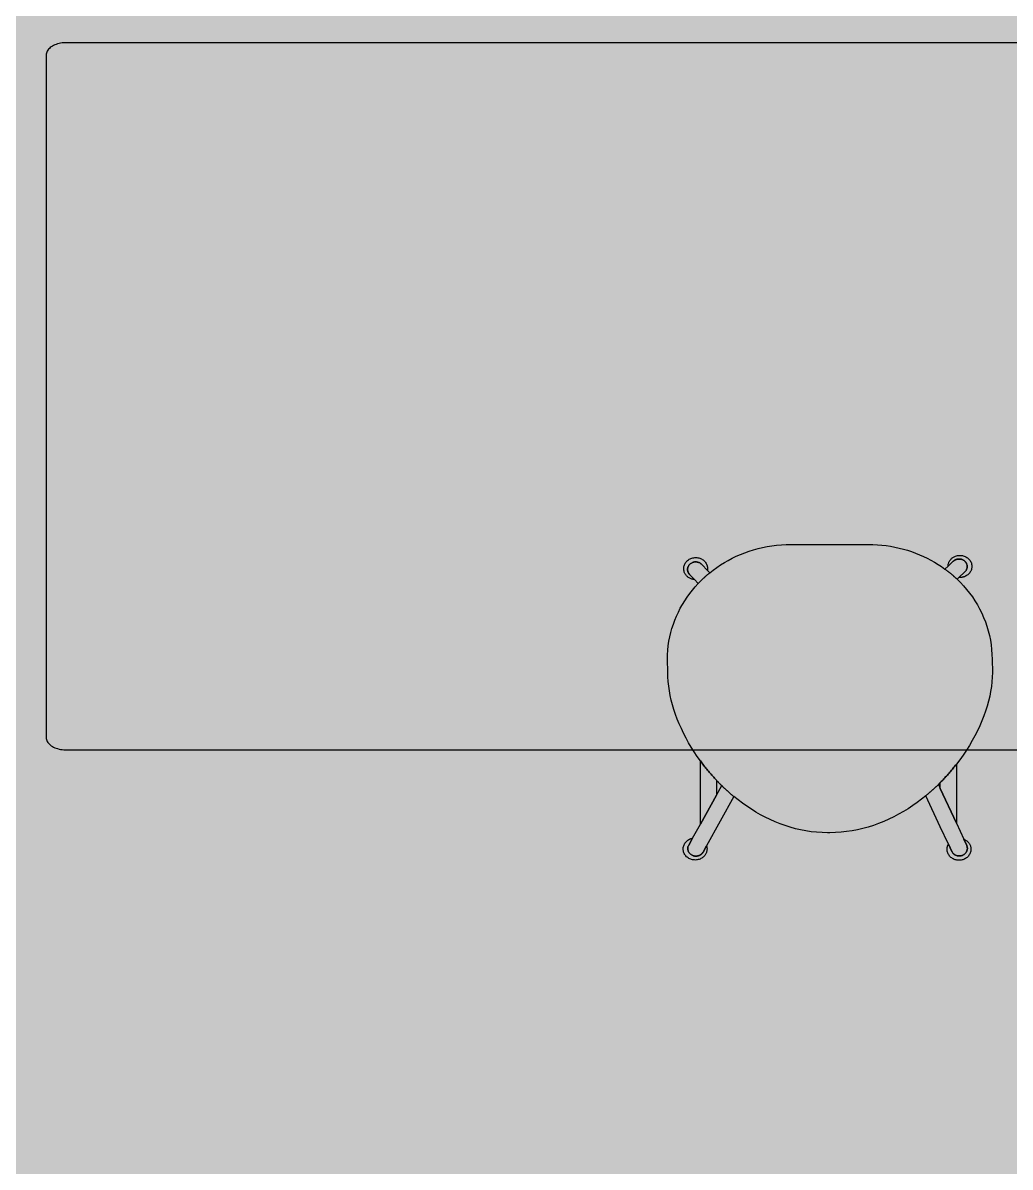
# Model space of a CAD drawing. Header units: metres. Extents: x -2.7 to 2.7, y -9.8 to 9.6.
# Drawn here: x 0.206 to 1.569, y -5.117 to -3.538 of the extents above; entities that cross this region are included whole.
import ezdxf

# ---------------------------------------------------------------- set-up
doc = ezdxf.new("R2010")
doc.units = ezdxf.units.M
doc.layers.add('Polycam-Floor_1-Floors-Hatch', color=254, linetype='Continuous', true_color=0xf9f9f7)
doc.layers.add('Polycam-Floor_1-Objects-Furniture', color=45, linetype='Continuous', true_color=0xb2b2b2)

msp = doc.modelspace()

# ---------------------------------------------------------------- hatches: boundary and pattern name
at = {"layer": 'Polycam-Floor_1-Floors-Hatch', "true_color": 0xf9f9f7}
h = msp.add_hatch(color=254, dxfattribs=at)
h.dxf.hatch_style = 1
h.paths.add_polyline_path([(-2.452001, 6.026857), (-2.452001, -8.130441), (2.452001, -8.130441), (2.452001, 6.000381), (0.715652, 6.000381), (0.715652, 6.648516), (-2.452001, 6.648516)])

# ---------------------------------------------------------------- linework, layer by layer
at = {"layer": 'Polycam-Floor_1-Objects-Furniture', "color": 45, "true_color": 0xb2b2b2}
for points in [[(0.264512, -3.565267), (0.262208, -3.56533), (0.259958, -3.565516), (0.25777, -3.56582), (0.255653, -3.566236), (0.253615, -3.566759), (0.251663, -3.567385), (0.249805, -3.568107), (0.24805, -3.568921), (0.246406, -3.569822), (0.24488, -3.570804), (0.243481, -3.571863), (0.242216, -3.572993), (0.241094, -3.574189), (0.240122, -3.575445), (0.239309, -3.576758), (0.238663, -3.578121), (0.238192, -3.579529), (0.237903, -3.580977), (0.237805, -3.582461)], [(2.375294, -3.565267), (0.264512, -3.565267)], [(0.237805, -3.582461), (0.237805, -4.523848)], [(1.153957, -4.296836), (1.158777, -4.29306), (1.163748, -4.28945), (1.168863, -4.286008), (1.174118, -4.28274), (1.179507, -4.27965), (1.185028, -4.276742), (1.190673, -4.274022), (1.196438, -4.271493), (1.20232, -4.269161), (1.208311, -4.267029), (1.214409, -4.265102), (1.220608, -4.263386), (1.226902, -4.261883), (1.233288, -4.260599), (1.23976, -4.259538), (1.246313, -4.258706), (1.252943, -4.258105), (1.259644, -4.257742), (1.266413, -4.257619)], [(1.266413, -4.257619), (1.372955, -4.257619)], [(1.372955, -4.257619), (1.379232, -4.257725), (1.385452, -4.258037), (1.391611, -4.258554), (1.397705, -4.259272), (1.40373, -4.260186), (1.409682, -4.261294), (1.415558, -4.262591), (1.421353, -4.264074), (1.427064, -4.26574), (1.432687, -4.267585), (1.438218, -4.269605), (1.443653, -4.271796), (1.448988, -4.274156), (1.454219, -4.27668), (1.459343, -4.279365), (1.464356, -4.282207), (1.469253, -4.285202), (1.47403, -4.288348), (1.478685, -4.29164)], [(1.11885, -4.295777), (1.118467, -4.294508), (1.118206, -4.293235), (1.118064, -4.291964), (1.118037, -4.2907), (1.118123, -4.289449), (1.118319, -4.288216), (1.11862, -4.287008), (1.119025, -4.285831), (1.11953, -4.28469), (1.120131, -4.28359), (1.120826, -4.282538), (1.121611, -4.28154), (1.122484, -4.280601), (1.12344, -4.279727), (1.124478, -4.278924), (1.125593, -4.278198), (1.126782, -4.277553), (1.128043, -4.276997), (1.129372, -4.276535)], [(1.129372, -4.276535), (1.13074, -4.27618), (1.132112, -4.275937), (1.133483, -4.275805), (1.134845, -4.27578), (1.136194, -4.27586), (1.137522, -4.276041), (1.138823, -4.276321), (1.140092, -4.276696), (1.141322, -4.277164), (1.142507, -4.277722), (1.14364, -4.278366), (1.144715, -4.279095), (1.145727, -4.279904), (1.146669, -4.280792), (1.147534, -4.281754), (1.148317, -4.282789), (1.149011, -4.283893), (1.14961, -4.285063), (1.150108, -4.286297)], [(1.483002, -4.287617), (1.483059, -4.286688), (1.483177, -4.285769), (1.483354, -4.284861), (1.483589, -4.283966), (1.48388, -4.283088), (1.484228, -4.282229), (1.484631, -4.28139), (1.485087, -4.280575), (1.485595, -4.279786), (1.486155, -4.279025), (1.486765, -4.278295), (1.487424, -4.277599), (1.488131, -4.276938), (1.488886, -4.276315), (1.489685, -4.275733), (1.49053, -4.275194), (1.491418, -4.2747), (1.492348, -4.274254), (1.49332, -4.273859)], [(1.49022, -4.280873), (1.490397, -4.280711), (1.490576, -4.280553), (1.490759, -4.2804), (1.490944, -4.280251), (1.491132, -4.280107), (1.491323, -4.279967), (1.491515, -4.279831), (1.491711, -4.2797), (1.491908, -4.279574), (1.492108, -4.279451), (1.492311, -4.279334), (1.492515, -4.27922), (1.492721, -4.279111), (1.492929, -4.279007), (1.49314, -4.278907), (1.493352, -4.278811), (1.493566, -4.278719), (1.493781, -4.278632), (1.493998, -4.27855)], [(1.494004, -4.27855), (1.493787, -4.278632), (1.493571, -4.278719), (1.493358, -4.278811), (1.493146, -4.278907), (1.492935, -4.279007), (1.492727, -4.279111), (1.492521, -4.27922), (1.492316, -4.279334), (1.492114, -4.279451), (1.491914, -4.279574), (1.491717, -4.2797), (1.491521, -4.279831), (1.491328, -4.279967), (1.491138, -4.280107), (1.49095, -4.280251), (1.490765, -4.2804), (1.490582, -4.280553), (1.490403, -4.280711), (1.490226, -4.280873)], [(1.49332, -4.273859), (1.494659, -4.273421), (1.496011, -4.273097), (1.497369, -4.272882), (1.498726, -4.272775), (1.500077, -4.272774), (1.501415, -4.272875), (1.502733, -4.273075), (1.504026, -4.273374), (1.505286, -4.273767), (1.506507, -4.274253), (1.507683, -4.274828), (1.508807, -4.27549), (1.509873, -4.276238), (1.510875, -4.277067), (1.511806, -4.277976), (1.51266, -4.278962), (1.51343, -4.280022), (1.514109, -4.281154), (1.514693, -4.282356)], [(1.493998, -4.27855), (1.494641, -4.278331), (1.495293, -4.27815), (1.495955, -4.278006), (1.496623, -4.2779), (1.497295, -4.277832), (1.497971, -4.277801), (1.498646, -4.277808), (1.499321, -4.277852), (1.499992, -4.277934), (1.500658, -4.278054), (1.501316, -4.278212), (1.501965, -4.278407), (1.502603, -4.27864), (1.503228, -4.27891), (1.503837, -4.279219), (1.50443, -4.279565), (1.505002, -4.279949), (1.505554, -4.28037), (1.506083, -4.28083)], [(1.506089, -4.28083), (1.50556, -4.280371), (1.505008, -4.27995), (1.504436, -4.279567), (1.503844, -4.279221), (1.503235, -4.278914), (1.50261, -4.278643), (1.501973, -4.278411), (1.501324, -4.278216), (1.500666, -4.278058), (1.5, -4.277939), (1.499329, -4.277856), (1.498655, -4.277812), (1.497979, -4.277804), (1.497304, -4.277835), (1.496631, -4.277903), (1.495963, -4.278008), (1.495301, -4.278151), (1.494647, -4.278332), (1.494004, -4.27855)], [(1.132964, -4.306234), (1.131969, -4.30612), (1.130989, -4.305951), (1.130024, -4.305728), (1.129077, -4.305452), (1.128152, -4.305124), (1.127251, -4.304746), (1.126375, -4.304318), (1.125529, -4.303842), (1.124714, -4.30332), (1.123933, -4.302751), (1.123188, -4.302139), (1.122482, -4.301482), (1.121818, -4.300784), (1.121198, -4.300045), (1.120625, -4.299266), (1.120101, -4.298449), (1.119628, -4.297594), (1.119211, -4.296703), (1.11885, -4.295777)], [(1.123927, -4.295446), (1.123734, -4.294836), (1.123582, -4.294219), (1.123471, -4.293597), (1.123401, -4.292971), (1.123372, -4.292344), (1.123383, -4.291716), (1.123434, -4.291091), (1.123526, -4.290469), (1.123658, -4.289852), (1.12383, -4.289243), (1.124042, -4.288643), (1.124294, -4.288055), (1.124585, -4.287479), (1.124916, -4.286918), (1.125287, -4.286373), (1.125697, -4.285847), (1.126146, -4.285341), (1.126634, -4.284857), (1.127161, -4.284397)], [(1.127167, -4.284402), (1.12664, -4.284862), (1.126152, -4.285346), (1.125703, -4.285852), (1.125293, -4.286378), (1.124922, -4.286922), (1.124591, -4.287483), (1.1243, -4.288059), (1.124048, -4.288647), (1.123836, -4.289247), (1.123664, -4.289855), (1.123532, -4.290472), (1.12344, -4.291094), (1.123389, -4.291719), (1.123378, -4.292347), (1.123407, -4.292975), (1.123477, -4.293601), (1.123588, -4.294223), (1.12374, -4.294841), (1.123933, -4.295451)], [(1.126179, -4.2991), (1.126016, -4.298924), (1.125858, -4.298747), (1.125706, -4.298567), (1.125558, -4.298385), (1.125415, -4.298202), (1.125277, -4.298016), (1.125144, -4.297828), (1.125016, -4.297638), (1.124893, -4.297446), (1.124775, -4.297253), (1.124662, -4.297058), (1.124553, -4.296861), (1.124449, -4.296663), (1.12435, -4.296464), (1.124256, -4.296263), (1.124167, -4.29606), (1.124082, -4.295857), (1.124002, -4.295652), (1.123927, -4.295446)], [(1.123933, -4.295451), (1.124008, -4.295657), (1.124088, -4.295862), (1.124173, -4.296066), (1.124262, -4.296268), (1.124356, -4.296469), (1.124455, -4.296669), (1.124559, -4.296867), (1.124667, -4.297064), (1.124781, -4.297259), (1.124899, -4.297452), (1.125022, -4.297643), (1.12515, -4.297833), (1.125283, -4.298021), (1.125421, -4.298207), (1.125564, -4.298391), (1.125711, -4.298573), (1.125864, -4.298752), (1.126022, -4.29893), (1.126185, -4.299105)], [(1.127161, -4.284397), (1.127915, -4.283831), (1.128705, -4.283335), (1.129526, -4.282908), (1.130373, -4.282551), (1.131241, -4.282263), (1.132127, -4.282043), (1.133024, -4.281892), (1.133929, -4.281809), (1.134836, -4.281794), (1.135742, -4.281847), (1.13664, -4.281966), (1.137526, -4.282153), (1.138396, -4.282407), (1.139244, -4.282727), (1.140067, -4.283113), (1.140859, -4.283565), (1.141615, -4.284083), (1.14233, -4.284666), (1.143001, -4.285315)], [(1.127161, -4.284397), (1.127161, -4.284397)], [(1.143001, -4.28532), (1.14233, -4.284672), (1.141615, -4.284089), (1.140859, -4.283571), (1.140067, -4.283119), (1.139245, -4.282732), (1.138396, -4.282412), (1.137526, -4.282159), (1.13664, -4.281972), (1.135742, -4.281852), (1.134837, -4.281799), (1.13393, -4.281815), (1.133026, -4.281898), (1.132129, -4.282049), (1.131244, -4.282268), (1.130376, -4.282557), (1.129529, -4.282914), (1.128709, -4.28334), (1.12792, -4.283836), (1.127167, -4.284402)], [(1.143001, -4.285315), (1.15071, -4.29342)], [(1.15071, -4.293426), (1.143001, -4.28532)], [(1.150108, -4.286297), (1.150102, -4.286292)], [(1.150102, -4.286292), (1.150102, -4.286292)], [(1.150102, -4.286292), (1.150228, -4.286668), (1.150344, -4.287046), (1.150449, -4.287424), (1.150543, -4.287802), (1.150626, -4.288181), (1.150699, -4.288559), (1.150761, -4.288938), (1.150813, -4.289316), (1.150854, -4.289694), (1.150885, -4.290072), (1.150906, -4.290449), (1.150916, -4.290825), (1.150917, -4.291201), (1.150907, -4.291575), (1.150887, -4.291948), (1.150858, -4.29232), (1.150818, -4.29269), (1.150769, -4.293059), (1.15071, -4.293426)], [(1.15071, -4.29342), (1.153957, -4.296836)], [(1.478685, -4.29164), (1.482996, -4.287617)], [(1.478685, -4.29164), (1.478685, -4.29164)], [(1.495373, -4.305598), (1.494545, -4.304814), (1.493712, -4.304035), (1.492873, -4.303262), (1.492028, -4.302494), (1.491177, -4.301731), (1.490321, -4.300974), (1.489459, -4.300222), (1.488591, -4.299476), (1.487718, -4.298735), (1.486839, -4.298), (1.485955, -4.29727), (1.485065, -4.296546), (1.48417, -4.295828), (1.483269, -4.295116), (1.482363, -4.294409), (1.481451, -4.293708), (1.480535, -4.293013), (1.479613, -4.292323), (1.478685, -4.29164)], [(1.478685, -4.29164), (1.479613, -4.292323), (1.480535, -4.293013), (1.481451, -4.293708), (1.482363, -4.294409), (1.483269, -4.295116), (1.48417, -4.295828), (1.485065, -4.296546), (1.485955, -4.29727), (1.486839, -4.298), (1.487718, -4.298735), (1.488591, -4.299476), (1.489459, -4.300222), (1.490321, -4.300974), (1.491177, -4.301731), (1.492028, -4.302494), (1.492873, -4.303262), (1.493712, -4.304035), (1.494545, -4.304814), (1.495373, -4.305598)], [(1.482996, -4.287617), (1.49022, -4.280873)], [(1.490226, -4.280873), (1.483002, -4.287617)], [(1.50613, -4.295554), (1.497917, -4.30322)], [(1.497917, -4.30322), (1.506135, -4.295554)], [(1.514693, -4.282356), (1.515164, -4.283599), (1.515514, -4.284855), (1.515745, -4.286116), (1.51586, -4.287376), (1.515863, -4.28863), (1.515754, -4.289872), (1.515538, -4.291096), (1.515218, -4.292295), (1.514795, -4.293465), (1.514272, -4.294598), (1.513653, -4.295689), (1.51294, -4.296732), (1.512136, -4.297722), (1.511244, -4.298651), (1.510265, -4.299515), (1.509204, -4.300307), (1.508063, -4.301022), (1.506844, -4.301653), (1.50555, -4.302194)], [(1.506083, -4.28083), (1.506741, -4.281491), (1.507326, -4.282189), (1.507839, -4.282921), (1.508278, -4.283682), (1.508645, -4.284467), (1.508939, -4.285273), (1.50916, -4.286094), (1.509308, -4.286926), (1.509384, -4.287765), (1.509386, -4.288607), (1.509316, -4.289446), (1.509173, -4.290279), (1.508957, -4.291101), (1.508668, -4.291907), (1.508306, -4.292694), (1.507871, -4.293456), (1.507363, -4.29419), (1.506783, -4.294891), (1.50613, -4.295554)], [(1.506135, -4.295554), (1.506789, -4.294891), (1.507369, -4.29419), (1.507877, -4.293456), (1.508312, -4.292694), (1.508674, -4.291907), (1.508962, -4.291101), (1.509179, -4.290279), (1.509322, -4.289446), (1.509392, -4.288607), (1.50939, -4.287765), (1.509314, -4.286926), (1.509166, -4.286094), (1.508945, -4.285273), (1.508651, -4.284467), (1.508284, -4.283682), (1.507844, -4.282921), (1.507332, -4.282189), (1.506747, -4.281491), (1.506089, -4.28083)], [(1.095599, -4.416178), (1.095732, -4.409879), (1.096125, -4.403643), (1.096775, -4.397473), (1.097677, -4.391375), (1.098825, -4.385352), (1.100215, -4.37941), (1.101842, -4.373554), (1.103701, -4.367787), (1.105786, -4.362114), (1.108094, -4.35654), (1.110618, -4.351069), (1.113355, -4.345707), (1.116299, -4.340457), (1.119446, -4.335324), (1.122789, -4.330313), (1.126326, -4.325428), (1.13005, -4.320674), (1.133956, -4.316055), (1.138041, -4.311576)], [(1.132958, -4.306228), (1.126179, -4.2991)], [(1.126185, -4.299105), (1.132964, -4.306234)], [(1.138041, -4.311576), (1.132958, -4.306228)], [(1.153957, -4.296836), (1.153068, -4.297561), (1.152185, -4.298293), (1.151307, -4.29903), (1.150435, -4.299773), (1.149569, -4.300521), (1.148708, -4.301276), (1.147853, -4.302036), (1.147004, -4.302801), (1.14616, -4.303572), (1.145322, -4.304348), (1.144489, -4.30513), (1.143663, -4.305918), (1.142842, -4.30671), (1.142027, -4.307508), (1.141218, -4.308311), (1.140415, -4.30912), (1.139617, -4.309934), (1.138826, -4.310752), (1.138041, -4.311576)], [(1.138041, -4.311576), (1.138826, -4.310752), (1.139617, -4.309934), (1.140415, -4.30912), (1.141218, -4.308311), (1.142027, -4.307508), (1.142842, -4.30671), (1.143663, -4.305918), (1.144489, -4.30513), (1.145322, -4.304348), (1.14616, -4.303572), (1.147004, -4.302801), (1.147853, -4.302036), (1.148708, -4.301276), (1.149569, -4.300521), (1.150435, -4.299773), (1.151307, -4.29903), (1.152185, -4.298293), (1.153068, -4.297561), (1.153957, -4.296836)], [(1.497917, -4.30322), (1.495373, -4.305598)], [(1.495373, -4.305598), (1.500006, -4.310194), (1.504441, -4.314957), (1.508674, -4.319883), (1.512696, -4.324965), (1.516504, -4.330199), (1.520089, -4.335578), (1.523447, -4.341098), (1.526572, -4.346751), (1.529456, -4.352533), (1.532095, -4.358438), (1.534481, -4.36446), (1.53661, -4.370593), (1.538474, -4.376833), (1.540069, -4.383173), (1.541387, -4.389607), (1.542422, -4.396131), (1.54317, -4.402737), (1.543622, -4.409422), (1.543775, -4.416178)], [(1.505545, -4.302194), (1.505148, -4.302337), (1.504749, -4.302469), (1.50435, -4.302591), (1.503949, -4.302703), (1.503547, -4.302804), (1.503145, -4.302896), (1.502742, -4.302978), (1.502339, -4.303051), (1.501935, -4.303113), (1.501531, -4.303166), (1.501127, -4.30321), (1.500724, -4.303244), (1.500321, -4.303268), (1.499918, -4.303283), (1.499516, -4.303289), (1.499114, -4.303285), (1.498714, -4.303273), (1.498315, -4.303251), (1.497917, -4.30322)], [(1.50555, -4.302194), (1.505545, -4.302194)], [(1.505545, -4.302194), (1.505545, -4.302194)], [(1.096032, -4.434415), (1.095599, -4.416178)], [(1.095599, -4.416178), (1.095599, -4.416178)], [(1.543775, -4.416178), (1.544208, -4.434415)], [(1.141018, -4.556412), (1.136658, -4.550251), (1.132493, -4.544007), (1.128528, -4.537688), (1.124767, -4.531305), (1.121215, -4.524867), (1.117876, -4.518384), (1.114756, -4.511866), (1.111859, -4.505322), (1.10919, -4.498762), (1.106752, -4.492195), (1.104552, -4.485633), (1.102593, -4.479083), (1.10088, -4.472556), (1.099418, -4.466061), (1.098212, -4.459609), (1.097265, -4.453209), (1.096583, -4.44687), (1.096171, -4.440602), (1.096032, -4.434415)], [(1.544208, -4.434415), (1.544054, -4.440815), (1.543595, -4.447309), (1.542837, -4.453885), (1.541786, -4.460533), (1.540446, -4.467242), (1.538824, -4.473999), (1.536924, -4.480794), (1.534752, -4.487616), (1.532313, -4.494453), (1.529614, -4.501293), (1.526658, -4.508126), (1.523452, -4.51494), (1.520001, -4.521725), (1.516311, -4.528468), (1.512386, -4.535158), (1.508233, -4.541785), (1.503856, -4.548336), (1.499262, -4.554801), (1.494455, -4.561168)], [(0.237805, -4.523848), (0.237903, -4.525331), (0.238192, -4.52678), (0.238663, -4.528188), (0.239309, -4.529551), (0.240122, -4.530863), (0.241094, -4.53212), (0.242216, -4.533316), (0.243481, -4.534445), (0.24488, -4.535504), (0.246406, -4.536487), (0.24805, -4.537387), (0.249805, -4.538202), (0.251663, -4.538924), (0.253615, -4.539549), (0.255653, -4.540073), (0.25777, -4.540489), (0.259958, -4.540792), (0.262208, -4.540978), (0.264512, -4.541041)], [(0.264512, -4.541041), (2.375294, -4.541041)], [(1.141018, -4.643749), (1.141018, -4.556412)], [(1.163187, -4.583119), (1.161928, -4.581777), (1.160679, -4.580427), (1.15944, -4.579069), (1.158211, -4.577704), (1.156992, -4.576332), (1.155784, -4.574952), (1.154585, -4.573565), (1.153396, -4.572171), (1.152218, -4.57077), (1.15105, -4.569362), (1.149893, -4.567948), (1.148746, -4.566527), (1.14761, -4.5651), (1.146484, -4.563667), (1.145369, -4.562228), (1.144265, -4.560782), (1.143172, -4.559331), (1.142089, -4.557875), (1.141018, -4.556412)], [(1.141018, -4.556412), (1.142089, -4.557875), (1.143172, -4.559331), (1.144265, -4.560782), (1.145369, -4.562228), (1.146484, -4.563667), (1.14761, -4.5651), (1.148746, -4.566527), (1.149893, -4.567948), (1.15105, -4.569362), (1.152218, -4.57077), (1.153396, -4.572171), (1.154585, -4.573565), (1.155784, -4.574952), (1.156992, -4.576332), (1.158211, -4.577704), (1.15944, -4.579069), (1.160679, -4.580427), (1.161928, -4.581777), (1.163187, -4.583119)], [(1.494455, -4.561168), (1.493375, -4.562549), (1.492285, -4.563925), (1.491185, -4.565295), (1.490075, -4.56666), (1.488955, -4.568019), (1.487826, -4.569372), (1.486687, -4.570719), (1.485539, -4.57206), (1.484381, -4.573394), (1.483213, -4.574723), (1.482036, -4.576045), (1.48085, -4.577361), (1.479654, -4.57867), (1.478449, -4.579972), (1.477234, -4.581267), (1.476011, -4.582555), (1.474778, -4.583836), (1.473537, -4.58511), (1.472286, -4.586377)], [(1.472286, -4.586377), (1.473537, -4.58511), (1.474778, -4.583836), (1.476011, -4.582555), (1.477234, -4.581267), (1.478449, -4.579972), (1.479654, -4.57867), (1.48085, -4.577361), (1.482036, -4.576045), (1.483213, -4.574723), (1.484381, -4.573394), (1.485539, -4.57206), (1.486687, -4.570719), (1.487826, -4.569372), (1.488955, -4.568019), (1.490075, -4.56666), (1.491185, -4.565295), (1.492285, -4.563925), (1.493375, -4.562549), (1.494455, -4.561168)], [(1.494455, -4.561168), (1.494455, -4.642451)], [(1.163187, -4.583119), (1.163187, -4.603865)], [(1.170545, -4.590628), (1.17015, -4.59024), (1.169756, -4.589851), (1.169362, -4.589461), (1.16897, -4.589071), (1.168578, -4.588679), (1.168187, -4.588287), (1.167797, -4.587894), (1.167408, -4.5875), (1.16702, -4.587106), (1.166633, -4.58671), (1.166246, -4.586314), (1.16586, -4.585917), (1.165476, -4.58552), (1.165092, -4.585121), (1.164709, -4.584722), (1.164327, -4.584322), (1.163946, -4.583922), (1.163566, -4.583521), (1.163187, -4.583119)], [(1.163187, -4.603865), (1.170545, -4.590628)], [(1.170545, -4.590628), (1.171396, -4.591459), (1.17225, -4.592287), (1.173109, -4.593111), (1.173972, -4.593932), (1.174839, -4.594748), (1.17571, -4.595561), (1.176584, -4.59637), (1.177463, -4.597175), (1.178345, -4.597976), (1.179231, -4.598774), (1.180121, -4.599567), (1.181015, -4.600356), (1.181912, -4.601141), (1.182813, -4.601922), (1.183718, -4.602699), (1.184626, -4.603472), (1.185538, -4.604241), (1.186454, -4.605005), (1.187373, -4.605765)], [(1.187373, -4.605765), (1.186454, -4.605005), (1.185538, -4.604241), (1.184626, -4.603472), (1.183718, -4.602699), (1.182813, -4.601922), (1.181912, -4.601141), (1.181015, -4.600356), (1.180121, -4.599567), (1.179231, -4.598774), (1.178345, -4.597976), (1.177463, -4.597175), (1.176584, -4.59637), (1.17571, -4.595561), (1.174839, -4.594748), (1.173972, -4.593932), (1.173109, -4.593111), (1.17225, -4.592287), (1.171396, -4.591459), (1.170545, -4.590628)], [(1.452387, -4.604511), (1.453329, -4.603733), (1.454268, -4.60295), (1.455202, -4.602164), (1.456133, -4.601372), (1.45706, -4.600577), (1.457983, -4.599778), (1.458902, -4.598974), (1.459818, -4.598166), (1.460729, -4.597354), (1.461637, -4.596538), (1.462541, -4.595719), (1.46344, -4.594895), (1.464336, -4.594067), (1.465228, -4.593235), (1.466115, -4.5924), (1.466999, -4.591561), (1.467878, -4.590718), (1.468754, -4.589871), (1.469625, -4.589021)], [(1.469625, -4.589021), (1.468754, -4.589871), (1.467878, -4.590718), (1.466999, -4.591561), (1.466115, -4.5924), (1.465228, -4.593235), (1.464336, -4.594067), (1.46344, -4.594895), (1.462541, -4.595719), (1.461637, -4.596538), (1.460729, -4.597354), (1.459818, -4.598166), (1.458902, -4.598974), (1.457983, -4.599778), (1.45706, -4.600577), (1.456133, -4.601372), (1.455202, -4.602164), (1.454268, -4.60295), (1.453329, -4.603733), (1.452387, -4.604511)], [(1.472286, -4.586377), (1.472148, -4.586516), (1.472009, -4.586656), (1.47187, -4.586796), (1.471731, -4.586936), (1.471591, -4.587075), (1.471452, -4.587215), (1.471312, -4.587354), (1.471172, -4.587494), (1.471032, -4.587633), (1.470892, -4.587772), (1.470752, -4.587912), (1.470611, -4.588051), (1.470471, -4.58819), (1.47033, -4.588329), (1.470189, -4.588467), (1.470048, -4.588606), (1.469907, -4.588744), (1.469766, -4.588883), (1.469625, -4.589021)], [(1.469625, -4.589021), (1.472286, -4.594749)], [(1.472286, -4.594749), (1.472286, -4.586377)], [(1.472286, -4.594749), (1.494455, -4.642451)], [(1.494455, -4.642451), (1.472286, -4.594749)], [(1.141018, -4.643749), (1.163187, -4.603865)], [(1.163187, -4.603865), (1.141018, -4.643749)], [(1.187373, -4.605765), (1.149564, -4.673794)], [(1.316692, -4.655644), (1.309101, -4.65548), (1.301573, -4.654993), (1.294113, -4.654193), (1.286725, -4.653087), (1.279413, -4.651684), (1.272182, -4.649994), (1.265035, -4.648024), (1.257977, -4.645784), (1.251011, -4.643282), (1.244143, -4.640526), (1.237375, -4.637526), (1.230713, -4.634291), (1.22416, -4.630828), (1.217721, -4.627146), (1.211399, -4.623255), (1.2052, -4.619163), (1.199126, -4.614878), (1.193182, -4.610409), (1.187373, -4.605765)], [(1.452387, -4.604511), (1.446441, -4.609258), (1.440355, -4.613828), (1.434132, -4.618212), (1.427779, -4.622401), (1.421298, -4.626386), (1.414695, -4.630157), (1.407973, -4.633706), (1.401138, -4.637023), (1.394193, -4.6401), (1.387143, -4.642926), (1.379992, -4.645494), (1.372745, -4.647794), (1.365406, -4.649816), (1.35798, -4.651552), (1.35047, -4.652992), (1.342881, -4.654128), (1.335218, -4.65495), (1.327486, -4.65545), (1.319687, -4.655617)], [(1.472286, -4.647326), (1.452387, -4.604511)], [(1.452387, -4.604511), (1.452387, -4.604511)], [(1.494455, -4.642451), (1.50465, -4.664391)], [(1.494455, -4.642451), (1.494455, -4.642451)], [(1.130267, -4.663088), (1.141018, -4.643749)], [(1.141018, -4.643749), (1.141018, -4.643749)], [(1.319687, -4.655617), (1.319529, -4.65562), (1.319371, -4.655622), (1.319214, -4.655624), (1.319056, -4.655627), (1.318898, -4.655629), (1.318741, -4.655631), (1.318583, -4.655633), (1.318426, -4.655634), (1.318268, -4.655636), (1.318111, -4.655637), (1.317953, -4.655639), (1.317796, -4.65564), (1.317638, -4.655641), (1.317481, -4.655642), (1.317323, -4.655643), (1.317166, -4.655643), (1.317008, -4.655644), (1.31685, -4.655644), (1.316692, -4.655644)], [(1.472321, -4.647408), (1.472286, -4.647326)], [(1.483493, -4.671444), (1.472321, -4.647408)], [(1.121055, -4.687683), (1.120201, -4.686629), (1.11946, -4.685529), (1.11883, -4.684392), (1.11831, -4.683222), (1.117901, -4.682027), (1.1176, -4.680813), (1.117409, -4.679585), (1.117325, -4.678352), (1.117348, -4.677118), (1.117478, -4.675891), (1.117714, -4.674678), (1.118055, -4.673483), (1.118501, -4.672314), (1.11905, -4.671178), (1.119702, -4.67008), (1.120457, -4.669027), (1.121314, -4.668026), (1.122272, -4.667083), (1.12333, -4.666204)], [(1.12333, -4.666204), (1.123662, -4.665958), (1.123999, -4.66572), (1.12434, -4.665492), (1.124686, -4.665274), (1.125036, -4.665064), (1.12539, -4.664864), (1.125747, -4.664673), (1.126108, -4.664491), (1.126473, -4.664318), (1.126841, -4.664154), (1.127211, -4.663999), (1.127585, -4.663854), (1.127962, -4.663717), (1.128341, -4.66359), (1.128722, -4.663472), (1.129106, -4.663362), (1.129491, -4.663262), (1.129878, -4.66317), (1.130267, -4.663088)], [(1.12333, -4.666204), (1.12333, -4.666204)], [(1.129753, -4.686727), (1.128912, -4.686282), (1.128127, -4.68578), (1.127402, -4.685226), (1.126736, -4.684623), (1.126132, -4.683977), (1.12559, -4.683292), (1.125113, -4.682571), (1.124701, -4.681819), (1.124356, -4.68104), (1.124081, -4.680238), (1.123875, -4.679418), (1.123741, -4.678584), (1.123679, -4.67774), (1.123693, -4.67689), (1.123782, -4.676039), (1.123948, -4.67519), (1.124194, -4.674349), (1.12452, -4.673518), (1.124927, -4.672703)], [(1.124927, -4.672703), (1.12452, -4.673518), (1.124194, -4.674349), (1.123948, -4.67519), (1.123782, -4.676039), (1.123693, -4.67689), (1.123679, -4.67774), (1.123741, -4.678584), (1.123875, -4.679418), (1.124081, -4.680238), (1.124356, -4.68104), (1.124701, -4.681819), (1.125113, -4.682571), (1.12559, -4.683292), (1.126132, -4.683977), (1.126736, -4.684623), (1.127402, -4.685226), (1.128127, -4.68578), (1.128912, -4.686282), (1.129753, -4.686727)], [(1.124927, -4.672703), (1.130267, -4.663088)], [(1.130267, -4.663088), (1.124927, -4.672703)], [(1.124927, -4.672703), (1.124927, -4.672703)], [(1.149564, -4.673794), (1.149811, -4.674695), (1.149997, -4.675605), (1.150123, -4.67652), (1.15019, -4.677439), (1.150197, -4.678358), (1.150144, -4.679275), (1.150033, -4.680188), (1.149863, -4.681093), (1.149634, -4.681988), (1.149347, -4.68287), (1.149003, -4.683737), (1.1486, -4.684586), (1.148141, -4.685414), (1.147624, -4.686219), (1.147051, -4.686998), (1.146421, -4.687748), (1.145734, -4.688467), (1.144992, -4.689152), (1.144194, -4.6898)], [(1.149564, -4.673794), (1.144867, -4.682248)], [(1.144867, -4.682248), (1.149564, -4.673794)], [(1.481686, -4.678399), (1.481691, -4.678004), (1.481707, -4.677611), (1.481734, -4.677222), (1.481771, -4.676835), (1.481818, -4.676451), (1.481876, -4.67607), (1.481943, -4.675692), (1.482021, -4.675318), (1.482108, -4.674947), (1.482205, -4.674579), (1.482311, -4.674215), (1.482427, -4.673854), (1.482553, -4.673497), (1.482687, -4.673145), (1.482831, -4.672796), (1.482983, -4.672451), (1.483145, -4.672111), (1.483315, -4.671775), (1.483493, -4.671444)], [(1.488108, -4.681374), (1.483493, -4.671444)], [(1.483493, -4.671444), (1.488108, -4.681374)], [(1.50465, -4.664391), (1.508709, -4.673121)], [(1.508709, -4.673121), (1.50465, -4.664391)], [(1.50465, -4.664391), (1.505556, -4.664785), (1.506432, -4.665229), (1.507274, -4.665719), (1.508081, -4.666254), (1.508851, -4.666832), (1.509582, -4.667451), (1.510271, -4.66811), (1.510916, -4.668806), (1.511516, -4.669538), (1.512069, -4.670303), (1.512572, -4.671101), (1.513024, -4.671928), (1.513422, -4.672783), (1.513764, -4.673665), (1.514049, -4.67457), (1.514274, -4.675498), (1.514437, -4.676447), (1.514536, -4.677414), (1.51457, -4.678399)], [(1.508709, -4.673121), (1.508805, -4.673334), (1.508896, -4.673548), (1.508981, -4.673762), (1.50906, -4.673978), (1.509135, -4.674193), (1.509203, -4.674409), (1.509267, -4.674626), (1.509325, -4.674843), (1.509378, -4.675061), (1.509426, -4.675278), (1.509469, -4.675496), (1.509506, -4.675715), (1.509539, -4.675933), (1.509566, -4.676151), (1.509588, -4.67637), (1.509605, -4.676588), (1.509618, -4.676806), (1.509625, -4.677024), (1.509627, -4.677242)], [(1.509627, -4.677242), (1.509625, -4.677024), (1.509618, -4.676806), (1.509605, -4.676588), (1.509588, -4.67637), (1.509566, -4.676151), (1.509539, -4.675933), (1.509506, -4.675715), (1.509469, -4.675496), (1.509426, -4.675278), (1.509378, -4.675061), (1.509325, -4.674843), (1.509267, -4.674626), (1.509203, -4.674409), (1.509135, -4.674193), (1.50906, -4.673978), (1.508981, -4.673762), (1.508896, -4.673548), (1.508805, -4.673334), (1.508709, -4.673121)], [(1.144194, -4.6898), (1.143059, -4.690592), (1.141876, -4.69128), (1.140651, -4.691865), (1.139391, -4.692347), (1.138104, -4.692726), (1.136795, -4.693004), (1.135473, -4.693182), (1.134144, -4.693259), (1.132815, -4.693236), (1.131493, -4.693115), (1.130185, -4.692895), (1.128898, -4.692578), (1.127639, -4.692165), (1.126414, -4.691654), (1.125231, -4.691049), (1.124097, -4.690348), (1.123018, -4.689553), (1.122002, -4.688664), (1.121055, -4.687683)], [(1.142018, -4.685522), (1.141477, -4.685909), (1.140913, -4.686264), (1.140328, -4.686586), (1.139726, -4.686873), (1.139107, -4.687126), (1.138473, -4.687344), (1.137826, -4.687526), (1.137169, -4.687672), (1.136502, -4.687782), (1.135829, -4.687854), (1.13515, -4.687888), (1.134467, -4.687883), (1.133783, -4.68784), (1.1331, -4.687757), (1.132419, -4.687634), (1.131741, -4.68747), (1.13107, -4.687264), (1.130406, -4.687017), (1.129753, -4.686727)], [(1.129753, -4.686727), (1.130406, -4.687017), (1.13107, -4.687264), (1.131741, -4.68747), (1.132419, -4.687634), (1.1331, -4.687757), (1.133783, -4.68784), (1.134467, -4.687883), (1.13515, -4.687888), (1.135829, -4.687854), (1.136502, -4.687782), (1.137169, -4.687672), (1.137826, -4.687526), (1.138473, -4.687344), (1.139107, -4.687126), (1.139726, -4.686873), (1.140328, -4.686586), (1.140913, -4.686264), (1.141477, -4.685909), (1.142018, -4.685522)], [(1.144867, -4.682248), (1.14475, -4.682452), (1.14463, -4.682653), (1.144505, -4.68285), (1.144376, -4.683043), (1.144244, -4.683234), (1.144107, -4.68342), (1.143967, -4.683603), (1.143823, -4.683783), (1.143676, -4.683959), (1.143525, -4.684132), (1.14337, -4.684301), (1.143212, -4.684466), (1.143051, -4.684628), (1.142887, -4.684786), (1.142719, -4.68494), (1.142548, -4.685091), (1.142375, -4.685238), (1.142198, -4.685382), (1.142018, -4.685522)], [(1.142018, -4.685522), (1.142198, -4.685382), (1.142375, -4.685238), (1.142548, -4.685091), (1.142719, -4.68494), (1.142887, -4.684786), (1.143051, -4.684628), (1.143212, -4.684466), (1.14337, -4.684301), (1.143525, -4.684132), (1.143676, -4.683959), (1.143823, -4.683783), (1.143967, -4.683603), (1.144107, -4.68342), (1.144244, -4.683234), (1.144376, -4.683043), (1.144505, -4.68285), (1.14463, -4.682653), (1.14475, -4.682452), (1.144867, -4.682248)], [(1.481686, -4.678399), (1.481686, -4.678399)], [(1.498128, -4.693655), (1.49671, -4.693599), (1.495325, -4.693434), (1.493978, -4.693165), (1.492675, -4.692796), (1.49142, -4.692331), (1.490218, -4.691776), (1.489075, -4.691135), (1.487994, -4.690413), (1.486982, -4.689614), (1.486042, -4.688742), (1.485181, -4.687803), (1.484402, -4.6868), (1.483711, -4.685739), (1.483113, -4.684624), (1.482612, -4.683459), (1.482214, -4.68225), (1.481924, -4.681), (1.481746, -4.679715), (1.481686, -4.678399)], [(1.502854, -4.686809), (1.501949, -4.68713), (1.501032, -4.687374), (1.50011, -4.687543), (1.499185, -4.687639), (1.498264, -4.687663), (1.497349, -4.687617), (1.496445, -4.687502), (1.495558, -4.68732), (1.494691, -4.687073), (1.493848, -4.686762), (1.493035, -4.686389), (1.492255, -4.685956), (1.491513, -4.685465), (1.490814, -4.684916), (1.490161, -4.684312), (1.48956, -4.683654), (1.489014, -4.682944), (1.488529, -4.682183), (1.488108, -4.681374)], [(1.488108, -4.681374), (1.488529, -4.682183), (1.489014, -4.682944), (1.48956, -4.683654), (1.490161, -4.684312), (1.490814, -4.684916), (1.491513, -4.685465), (1.492255, -4.685956), (1.493035, -4.686389), (1.493848, -4.686762), (1.494691, -4.687073), (1.495558, -4.68732), (1.496445, -4.687502), (1.497349, -4.687617), (1.498264, -4.687663), (1.499185, -4.687639), (1.50011, -4.687543), (1.501032, -4.687374), (1.501949, -4.68713), (1.502854, -4.686809)], [(1.51457, -4.678399), (1.514509, -4.679715), (1.514332, -4.681), (1.514041, -4.68225), (1.513643, -4.683459), (1.513143, -4.684624), (1.512545, -4.685739), (1.511854, -4.6868), (1.511075, -4.687803), (1.510213, -4.688742), (1.509274, -4.689614), (1.508261, -4.690413), (1.507181, -4.691135), (1.506037, -4.691776), (1.504836, -4.692331), (1.503581, -4.692796), (1.502277, -4.693165), (1.500931, -4.693434), (1.499546, -4.693599), (1.498128, -4.693655)], [(1.509627, -4.677242), (1.509606, -4.677877), (1.509544, -4.678507), (1.509441, -4.679131), (1.509298, -4.679746), (1.509116, -4.680351), (1.508896, -4.680944), (1.508637, -4.681524), (1.508342, -4.682088), (1.50801, -4.682636), (1.507643, -4.683165), (1.507241, -4.683674), (1.506804, -4.684161), (1.506334, -4.684624), (1.505832, -4.685061), (1.505297, -4.685472), (1.504732, -4.685853), (1.504135, -4.686205), (1.503509, -4.686524), (1.502854, -4.686809)], [(1.502854, -4.686809), (1.503509, -4.686524), (1.504135, -4.686205), (1.504732, -4.685853), (1.505297, -4.685472), (1.505832, -4.685061), (1.506334, -4.684624), (1.506804, -4.684161), (1.507241, -4.683674), (1.507643, -4.683165), (1.50801, -4.682636), (1.508342, -4.682088), (1.508637, -4.681524), (1.508896, -4.680944), (1.509116, -4.680351), (1.509298, -4.679746), (1.509441, -4.679131), (1.509544, -4.678507), (1.509606, -4.677877), (1.509627, -4.677242)]]:
    msp.add_lwpolyline(points, dxfattribs=at)

doc.saveas('drawing.dxf')
